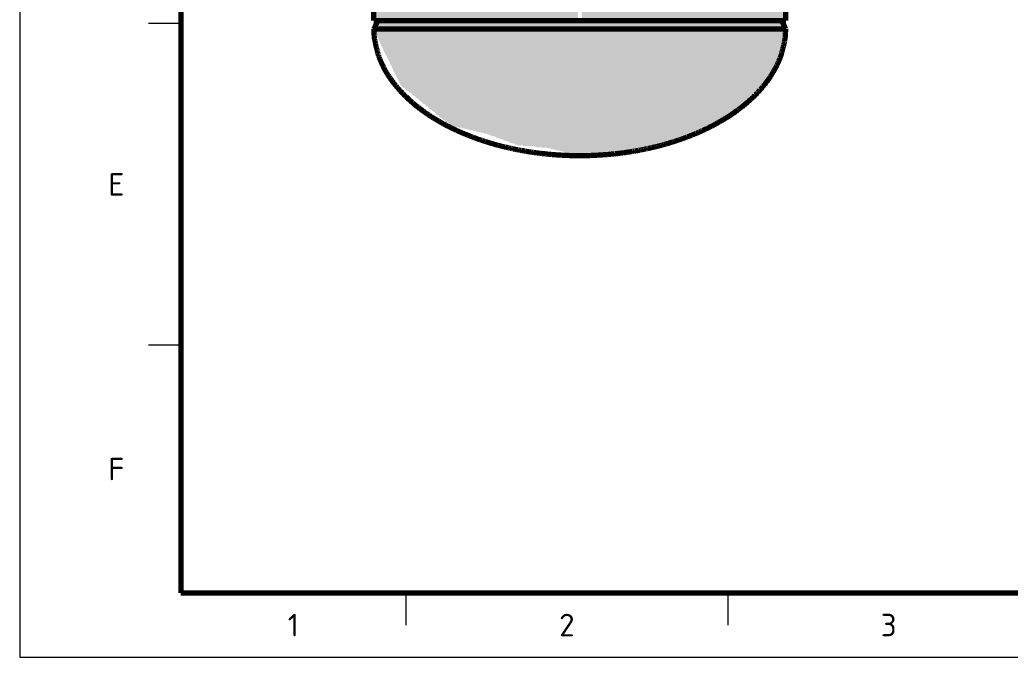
# Model space of a CAD drawing. Header units: millimetres. Extents: x 0 to 1554, y 0 to 420.
# Drawn here: x 1134 to 1287.9, y 0 to 99.1 of the extents above; entities that cross this region are included whole.
import ezdxf
from ezdxf.enums import TextEntityAlignment as Align

# ---------------------------------------------------------------- set-up
doc = ezdxf.new("R2010")
doc.units = ezdxf.units.MM
for name, color, linetype, lineweight in [('01-VISIBLE', 7, 'CONTINUOUS', 70), ('06-TEXTO', 7, 'CONTINUOUS', 25), ('07-RECUADRO', 7, 'CONTINUOUS', 70), ('08-FINA', 5, 'CONTINUOUS', 18), ('13-GRAFICA', 30, 'CONTINUOUS', 18)]:
    doc.layers.add(name, color=color, linetype=linetype, lineweight=lineweight)
doc.styles.add('ISO3098', font='isocpeur.ttf')

msp = doc.modelspace()

# ---------------------------------------------------------------- hatches: boundary and pattern name
at = {"layer": '13-GRAFICA', "true_color": 0xb21820}
h = msp.add_hatch(color=7, dxfattribs=at)
h.dxf.hatch_style = 1
h.paths.add_polyline_path([(1189.008, 99), (1189.008, 227), (1211.108, 227), (1211.108, 169), (1211.108, 157), (1211.108, 99)])
h = msp.add_hatch(color=7, dxfattribs=at)
h.dxf.hatch_style = 1
h.paths.add_polyline_path([(1253.008, 99), (1230.808, 99), (1230.808, 157), (1230.808, 169), (1230.808, 227), (1253.008, 227)])
h = msp.add_hatch(color=7, dxfattribs=at)
h.dxf.hatch_style = 1
h.paths.add_polyline_path([(1211.108, 99), (1211.108, 157), (1220.708, 157), (1220.708, 99.2), (1221.308, 99.2), (1221.308, 157), (1230.808, 157), (1230.808, 99)])
h = msp.add_hatch(color=7, dxfattribs=at)
h.dxf.hatch_style = 1
h.paths.add_polyline_path([(1188.908, 98.6), (1189.008, 98.8), (1189.208, 98.8), (1189.208, 98.9), (1252.808, 98.9), (1252.808, 98.8), (1253.008, 98.8), (1253.108, 98.5), (1253.208, 98.5), (1253.208, 98.2), (1253.108, 98.2), (1253.008, 97.9), (1189.008, 97.9), (1188.808, 98.2), (1188.808, 98.6)])
h = msp.add_hatch(color=7, dxfattribs=at)
h.dxf.hatch_style = 1
h.paths.add_polyline_path([(1189.608, 98.9), (1189.608, 99), (1252.408, 99), (1252.408, 98.9)])
h = msp.add_hatch(color=7, dxfattribs=at)
h.dxf.hatch_style = 1
h.paths.add_polyline_path([(1219.508, 78.3), (1219.508, 78.4), (1219.108, 78.4), (1219.108, 78.5), (1218.608, 78.5), (1218.608, 78.6), (1218.208, 78.6), (1218.208, 78.7), (1217.808, 78.7), (1217.808, 78.8), (1217.308, 78.8), (1217.308, 78.9), (1216.908, 78.9), (1216.908, 79), (1216.508, 79), (1216.508, 79.1), (1216.008, 79.1), (1216.008, 79.2), (1214.108, 79.3), (1214.108, 79.4), (1212.208, 79.5), (1212.208, 79.6), (1211.208, 79.6), (1211.208, 79.7), (1211.008, 79.7), (1211.008, 79.8), (1210.108, 80), (1210.108, 80.1), (1209.908, 80.1), (1209.908, 80.2), (1209.308, 80.3), (1209.308, 80.4), (1209.108, 80.4), (1209.108, 80.5), (1208.208, 80.7), (1208.208, 80.8), (1208.008, 80.8), (1208.008, 80.9), (1207.108, 81.1), (1207.108, 81.2), (1206.608, 81.3), (1206.608, 81.4), (1206.108, 81.4), (1206.108, 81.5), (1205.708, 81.5), (1205.708, 81.6), (1205.308, 81.6), (1205.308, 81.7), (1204.808, 81.7), (1204.808, 81.8), (1204.408, 81.8), (1204.408, 81.9), (1204.008, 81.9), (1204.008, 82), (1203.508, 82), (1203.508, 82.1), (1203.108, 82.1), (1203.108, 82.2), (1202.708, 82.2), (1202.708, 82.3), (1201.808, 82.4), (1201.808, 82.5), (1201.408, 82.5), (1201.408, 82.6), (1200.808, 82.7), (1200.508, 83.1), (1200.308, 83.1), (1200.008, 83.5), (1199.808, 83.5), (1199.508, 83.9), (1199.308, 83.9), (1199.308, 84), (1199.208, 84), (1199.008, 84.3), (1198.808, 84.3), (1198.408, 84.8), (1198.208, 84.8), (1197.908, 85.2), (1197.708, 85.2), (1197.408, 85.6), (1197.208, 85.6), (1196.908, 86), (1196.708, 86), (1196.408, 86.4), (1196.208, 86.4), (1195.808, 86.9), (1195.608, 86.9), (1195.308, 87.3), (1195.108, 87.3), (1194.808, 87.7), (1194.608, 87.7), (1194.308, 88.1), (1194.108, 88.1), (1193.808, 88.5), (1193.608, 88.5), (1193.608, 88.6), (1193.108, 89), (1193.108, 89.2), (1193.008, 89.2), (1193.008, 89.4), (1192.908, 89.4), (1192.908, 89.6), (1192.808, 89.6), (1192.808, 89.8), (1192.708, 89.8), (1192.708, 90), (1192.608, 90), (1192.608, 90.2), (1192.508, 90.2), (1192.508, 90.4), (1192.408, 90.4), (1192.408, 90.6), (1192.308, 90.6), (1192.308, 90.8), (1192.208, 90.8), (1192.208, 91), (1192.108, 91), (1192.108, 91.2), (1192.008, 91.2), (1192.008, 91.4), (1191.908, 91.4), (1191.908, 91.6), (1191.808, 91.6), (1191.808, 91.8), (1191.708, 91.8), (1191.708, 92), (1191.608, 92), (1191.608, 92.2), (1191.508, 92.2), (1191.508, 92.5), (1191.408, 92.5), (1191.408, 92.7), (1191.308, 92.7), (1191.308, 92.9), (1191.208, 92.9), (1191.208, 93.1), (1191.108, 93.1), (1191.108, 93.3), (1191.008, 93.3), (1191.008, 93.5), (1190.908, 93.5), (1190.908, 93.7), (1190.808, 93.7), (1190.808, 93.9), (1190.708, 93.9), (1190.708, 94.1), (1190.608, 94.1), (1190.608, 94.3), (1190.508, 94.3), (1190.508, 94.5), (1190.408, 94.5), (1190.408, 94.7), (1190.308, 94.7), (1190.308, 94.9), (1190.208, 94.9), (1190.208, 95.1), (1190.108, 95.1), (1190.108, 95.3), (1190.008, 95.3), (1190.008, 95.6), (1189.908, 95.6), (1189.908, 95.8), (1189.808, 95.8), (1189.808, 96), (1189.708, 96), (1189.708, 96.2), (1189.608, 96.2), (1189.608, 96.5), (1189.508, 96.5), (1189.508, 96.7), (1189.408, 96.7), (1189.408, 96.9), (1189.308, 96.9), (1189.308, 97.1), (1189.208, 97.1), (1189.208, 97.4), (1189.108, 97.4), (1189.008, 97.8), (1189.108, 97.8), (1189.108, 97.9), (1252.908, 97.9), (1252.908, 97.8), (1253.008, 97.8), (1252.908, 95.9), (1252.808, 95.9), (1252.708, 94.9), (1252.608, 94.9), (1252.408, 94), (1252.308, 94), (1252.308, 93.8), (1252.208, 93.8), (1252.208, 93.5), (1252.108, 93.5), (1252.108, 93.2), (1252.008, 93.2), (1251.808, 92.3), (1251.708, 92.3), (1251.608, 91.9), (1251.408, 91.8), (1251.408, 91.6), (1251.208, 91.5), (1251.208, 91.3), (1251.108, 91.3), (1251.108, 91.1), (1250.908, 91), (1250.908, 90.8), (1250.708, 90.7), (1250.708, 90.5), (1250.508, 90.4), (1250.408, 90), (1250.208, 89.9), (1250.208, 89.7), (1250.108, 89.7), (1250.008, 89.4), (1249.808, 89.3), (1249.708, 88.9), (1249.608, 88.9), (1247.008, 86.2), (1246.808, 86.2), (1246.708, 86), (1246.508, 86), (1246.408, 85.8), (1246.208, 85.8), (1246.108, 85.6), (1245.908, 85.6), (1245.808, 85.4), (1245.608, 85.4), (1245.508, 85.2), (1245.308, 85.2), (1245.208, 85), (1245.008, 85), (1244.908, 84.8), (1244.708, 84.8), (1244.608, 84.6), (1244.408, 84.6), (1244.208, 84.3), (1244.008, 84.3), (1243.908, 84.1), (1243.708, 84.1), (1243.608, 83.9), (1243.408, 83.9), (1243.308, 83.7), (1243.108, 83.7), (1243.008, 83.5), (1242.808, 83.5), (1242.708, 83.3), (1242.508, 83.3), (1242.408, 83.1), (1242.208, 83.1), (1242.208, 83), (1241.908, 82.9), (1241.808, 82.7), (1241.608, 82.7), (1241.608, 82.6), (1241.408, 82.6), (1241.408, 82.5), (1241.108, 82.5), (1241.108, 82.4), (1240.808, 82.4), (1240.808, 82.3), (1240.608, 82.3), (1240.608, 82.2), (1240.008, 82.1), (1240.008, 82), (1239.808, 82), (1239.808, 81.9), (1239.208, 81.8), (1239.208, 81.7), (1239.008, 81.7), (1239.008, 81.6), (1238.408, 81.5), (1238.408, 81.4), (1238.208, 81.4), (1238.208, 81.3), (1237.608, 81.2), (1237.608, 81.1), (1237.408, 81.1), (1237.408, 81), (1236.808, 80.9), (1236.808, 80.8), (1236.608, 80.8), (1236.608, 80.7), (1236.008, 80.6), (1236.008, 80.5), (1235.808, 80.5), (1235.808, 80.4), (1235.208, 80.3), (1235.208, 80.2), (1235.008, 80.2), (1235.008, 80.1), (1234.408, 80), (1234.408, 79.9), (1234.208, 79.9), (1234.208, 79.8), (1233.608, 79.7), (1233.608, 79.6), (1233.408, 79.6), (1233.408, 79.5), (1232.008, 79.4), (1232.008, 79.3), (1231.208, 79.3), (1231.208, 79.2), (1230.408, 79.2), (1230.408, 79.1), (1229.608, 79.1), (1229.608, 79), (1228.808, 79), (1228.808, 78.9), (1227.108, 78.8), (1227.108, 78.7), (1226.308, 78.7), (1226.308, 78.6), (1225.508, 78.6), (1225.508, 78.5), (1224.708, 78.5), (1224.708, 78.4), (1223.908, 78.4), (1223.908, 78.3), (1223.008, 78.3), (1223.008, 78.2), (1222.208, 78.2), (1222.208, 78.1), (1221.408, 78.1), (1221.408, 78), (1220.808, 78), (1220.808, 78.1), (1220.308, 78.1), (1220.308, 78.2), (1219.908, 78.2), (1219.908, 78.3)])

# ---------------------------------------------------------------- linework, layer by layer
at = {"layer": '01-VISIBLE'}
for p, q in [((1189, 99), (1189, 227)), ((1253, 99), (1253, 227)), ((1189.64, 99), (1189, 97.72)), ((1253, 97.72), (1252.36, 99))]:
    msp.add_line(p, q, dxfattribs=at)
for points in [[(1189, 99), (1189.16, 99), (1189.32, 99), (1189.48, 99), (1189.64, 99), (1189.8, 99), (1189.96, 99), (1190.12, 99), (1190.28, 99), (1190.44, 99), (1190.6, 99), (1190.76, 99), (1190.92, 99), (1191.08, 99), (1191.24, 99), (1191.4, 99), (1191.56, 99), (1191.72, 99), (1191.88, 99), (1192.04, 99), (1192.2, 99), (1192.36, 99), (1192.52, 99), (1192.68, 99), (1192.84, 99), (1193, 99), (1193.16, 99), (1193.32, 99), (1193.48, 99), (1193.64, 99), (1193.8, 99), (1193.96, 99), (1194.12, 99), (1194.28, 99), (1194.44, 99), (1194.6, 99), (1194.76, 99), (1194.92, 99), (1195.08, 99), (1195.24, 99), (1195.4, 99), (1195.56, 99), (1195.72, 99), (1195.88, 99), (1196.04, 99), (1196.2, 99), (1196.36, 99), (1196.52, 99), (1196.68, 99), (1196.84, 99), (1197, 99), (1197.16, 99), (1197.32, 99), (1197.48, 99), (1197.64, 99), (1197.8, 99), (1197.96, 99), (1198.12, 99), (1198.28, 99), (1198.44, 99), (1198.6, 99), (1198.76, 99), (1198.92, 99), (1199.08, 99), (1199.24, 99), (1199.4, 99), (1199.56, 99), (1199.72, 99), (1199.88, 99), (1200.04, 99), (1200.2, 99), (1200.36, 99), (1200.52, 99), (1200.68, 99), (1200.84, 99), (1201, 99), (1201.16, 99), (1201.32, 99), (1201.48, 99), (1201.64, 99), (1201.8, 99), (1201.96, 99), (1202.12, 99), (1202.28, 99), (1202.44, 99), (1202.6, 99), (1202.76, 99), (1202.92, 99), (1203.08, 99), (1203.24, 99), (1203.4, 99), (1203.56, 99), (1203.72, 99), (1203.88, 99), (1204.04, 99), (1204.2, 99), (1204.36, 99), (1204.52, 99), (1204.68, 99), (1204.84, 99), (1205, 99), (1205.16, 99), (1205.32, 99), (1205.48, 99), (1205.64, 99), (1205.8, 99), (1205.96, 99), (1206.12, 99), (1206.28, 99), (1206.44, 99), (1206.6, 99), (1206.76, 99), (1206.92, 99), (1207.08, 99), (1207.24, 99), (1207.4, 99), (1207.56, 99), (1207.72, 99), (1207.88, 99), (1208.04, 99), (1208.2, 99), (1208.36, 99), (1208.52, 99), (1208.68, 99), (1208.84, 99), (1209, 99), (1209.16, 99), (1209.32, 99), (1209.48, 99), (1209.64, 99), (1209.8, 99), (1209.96, 99), (1210.12, 99), (1210.28, 99), (1210.44, 99), (1210.6, 99), (1210.76, 99), (1210.92, 99), (1211.08, 99), (1211.24, 99), (1211.4, 99), (1211.56, 99), (1211.72, 99), (1211.88, 99), (1212.04, 99), (1212.2, 99), (1212.36, 99), (1212.52, 99), (1212.68, 99), (1212.84, 99), (1213, 99), (1213.16, 99), (1213.32, 99), (1213.48, 99), (1213.64, 99), (1213.8, 99), (1213.96, 99), (1214.12, 99), (1214.28, 99), (1214.44, 99), (1214.6, 99), (1214.76, 99), (1214.92, 99), (1215.08, 99), (1215.24, 99), (1215.4, 99), (1215.56, 99), (1215.72, 99), (1215.88, 99), (1216.04, 99), (1216.2, 99), (1216.36, 99), (1216.52, 99), (1216.68, 99), (1216.84, 99), (1217, 99), (1217.16, 99), (1217.32, 99), (1217.48, 99), (1217.64, 99), (1217.8, 99), (1217.96, 99), (1218.12, 99), (1218.28, 99), (1218.44, 99), (1218.6, 99), (1218.76, 99), (1218.92, 99), (1219.08, 99), (1219.24, 99), (1219.4, 99), (1219.56, 99), (1219.72, 99), (1219.88, 99), (1220.04, 99), (1220.2, 99), (1220.36, 99), (1220.52, 99), (1220.68, 99), (1220.84, 99), (1221, 99), (1221.16, 99), (1221.32, 99), (1221.48, 99), (1221.64, 99), (1221.8, 99), (1221.96, 99), (1222.12, 99), (1222.28, 99), (1222.44, 99), (1222.6, 99), (1222.76, 99), (1222.92, 99), (1223.08, 99), (1223.24, 99), (1223.4, 99), (1223.56, 99), (1223.72, 99), (1223.88, 99), (1224.04, 99), (1224.2, 99), (1224.36, 99), (1224.52, 99), (1224.68, 99), (1224.84, 99), (1225, 99), (1225.16, 99), (1225.32, 99), (1225.48, 99), (1225.64, 99), (1225.8, 99), (1225.96, 99), (1226.12, 99), (1226.28, 99), (1226.44, 99), (1226.6, 99), (1226.76, 99), (1226.92, 99), (1227.08, 99), (1227.24, 99), (1227.4, 99), (1227.56, 99), (1227.72, 99), (1227.88, 99), (1228.04, 99), (1228.2, 99), (1228.36, 99), (1228.52, 99), (1228.68, 99), (1228.84, 99), (1229, 99), (1229.16, 99), (1229.32, 99), (1229.48, 99), (1229.64, 99), (1229.8, 99), (1229.96, 99), (1230.12, 99), (1230.28, 99), (1230.44, 99), (1230.6, 99), (1230.76, 99), (1230.92, 99), (1231.08, 99), (1231.24, 99), (1231.4, 99), (1231.56, 99), (1231.72, 99), (1231.88, 99), (1232.04, 99), (1232.2, 99), (1232.36, 99), (1232.52, 99), (1232.68, 99), (1232.84, 99), (1233, 99), (1233.16, 99), (1233.32, 99), (1233.48, 99), (1233.64, 99), (1233.8, 99), (1233.96, 99), (1234.12, 99), (1234.28, 99), (1234.44, 99), (1234.6, 99), (1234.76, 99), (1234.92, 99), (1235.08, 99), (1235.24, 99), (1235.4, 99), (1235.56, 99), (1235.72, 99), (1235.88, 99), (1236.04, 99), (1236.2, 99), (1236.36, 99), (1236.52, 99), (1236.68, 99), (1236.84, 99), (1237, 99), (1237.16, 99), (1237.32, 99), (1237.48, 99), (1237.64, 99), (1237.8, 99), (1237.96, 99), (1238.12, 99), (1238.28, 99), (1238.44, 99), (1238.6, 99), (1238.76, 99), (1238.92, 99), (1239.08, 99), (1239.24, 99), (1239.4, 99), (1239.56, 99), (1239.72, 99), (1239.88, 99), (1240.04, 99), (1240.2, 99), (1240.36, 99), (1240.52, 99), (1240.68, 99), (1240.84, 99), (1241, 99), (1241.16, 99), (1241.32, 99), (1241.48, 99), (1241.64, 99), (1241.8, 99), (1241.96, 99), (1242.12, 99), (1242.28, 99), (1242.44, 99), (1242.6, 99), (1242.76, 99), (1242.92, 99), (1243.08, 99), (1243.24, 99), (1243.4, 99), (1243.56, 99), (1243.72, 99), (1243.88, 99), (1244.04, 99), (1244.2, 99), (1244.36, 99), (1244.52, 99), (1244.68, 99), (1244.84, 99), (1245, 99), (1245.16, 99), (1245.32, 99), (1245.48, 99), (1245.64, 99), (1245.8, 99), (1245.96, 99), (1246.12, 99), (1246.28, 99), (1246.44, 99), (1246.6, 99), (1246.76, 99), (1246.92, 99), (1247.08, 99), (1247.24, 99), (1247.4, 99), (1247.56, 99), (1247.72, 99), (1247.88, 99), (1248.04, 99), (1248.2, 99), (1248.36, 99), (1248.52, 99), (1248.68, 99), (1248.84, 99), (1249, 99), (1249.16, 99), (1249.32, 99), (1249.48, 99), (1249.64, 99), (1249.8, 99), (1249.96, 99), (1250.12, 99), (1250.28, 99), (1250.44, 99), (1250.6, 99), (1250.76, 99), (1250.92, 99), (1251.08, 99), (1251.24, 99), (1251.4, 99), (1251.56, 99), (1251.72, 99), (1251.88, 99), (1252.04, 99), (1252.2, 99), (1252.36, 99), (1252.52, 99), (1252.68, 99), (1252.84, 99), (1253, 99)], [(1189, 97.72), (1189.16, 97.72), (1189.32, 97.72), (1189.48, 97.72), (1189.64, 97.72), (1189.8, 97.72), (1189.96, 97.72), (1190.12, 97.72), (1190.28, 97.72), (1190.44, 97.72), (1190.6, 97.72), (1190.76, 97.72), (1190.92, 97.72), (1191.08, 97.72), (1191.24, 97.72), (1191.4, 97.72), (1191.56, 97.72), (1191.72, 97.72), (1191.88, 97.72), (1192.04, 97.72), (1192.2, 97.72), (1192.36, 97.72), (1192.52, 97.72), (1192.68, 97.72), (1192.84, 97.72), (1193, 97.72), (1193.16, 97.72), (1193.32, 97.72), (1193.48, 97.72), (1193.64, 97.72), (1193.8, 97.72), (1193.96, 97.72), (1194.12, 97.72), (1194.28, 97.72), (1194.44, 97.72), (1194.6, 97.72), (1194.76, 97.72), (1194.92, 97.72), (1195.08, 97.72), (1195.24, 97.72), (1195.4, 97.72), (1195.56, 97.72), (1195.72, 97.72), (1195.88, 97.72), (1196.04, 97.72), (1196.2, 97.72), (1196.36, 97.72), (1196.52, 97.72), (1196.68, 97.72), (1196.84, 97.72), (1197, 97.72), (1197.16, 97.72), (1197.32, 97.72), (1197.48, 97.72), (1197.64, 97.72), (1197.8, 97.72), (1197.96, 97.72), (1198.12, 97.72), (1198.28, 97.72), (1198.44, 97.72), (1198.6, 97.72), (1198.76, 97.72), (1198.92, 97.72), (1199.08, 97.72), (1199.24, 97.72), (1199.4, 97.72), (1199.56, 97.72), (1199.72, 97.72), (1199.88, 97.72), (1200.04, 97.72), (1200.2, 97.72), (1200.36, 97.72), (1200.52, 97.72), (1200.68, 97.72), (1200.84, 97.72), (1201, 97.72), (1201.16, 97.72), (1201.32, 97.72), (1201.48, 97.72), (1201.64, 97.72), (1201.8, 97.72), (1201.96, 97.72), (1202.12, 97.72), (1202.28, 97.72), (1202.44, 97.72), (1202.6, 97.72), (1202.76, 97.72), (1202.92, 97.72), (1203.08, 97.72), (1203.24, 97.72), (1203.4, 97.72), (1203.56, 97.72), (1203.72, 97.72), (1203.88, 97.72), (1204.04, 97.72), (1204.2, 97.72), (1204.36, 97.72), (1204.52, 97.72), (1204.68, 97.72), (1204.84, 97.72), (1205, 97.72), (1205.16, 97.72), (1205.32, 97.72), (1205.48, 97.72), (1205.64, 97.72), (1205.8, 97.72), (1205.96, 97.72), (1206.12, 97.72), (1206.28, 97.72), (1206.44, 97.72), (1206.6, 97.72), (1206.76, 97.72), (1206.92, 97.72), (1207.08, 97.72), (1207.24, 97.72), (1207.4, 97.72), (1207.56, 97.72), (1207.72, 97.72), (1207.88, 97.72), (1208.04, 97.72), (1208.2, 97.72), (1208.36, 97.72), (1208.52, 97.72), (1208.68, 97.72), (1208.84, 97.72), (1209, 97.72), (1209.16, 97.72), (1209.32, 97.72), (1209.48, 97.72), (1209.64, 97.72), (1209.8, 97.72), (1209.96, 97.72), (1210.12, 97.72), (1210.28, 97.72), (1210.44, 97.72), (1210.6, 97.72), (1210.76, 97.72), (1210.92, 97.72), (1211.08, 97.72), (1211.24, 97.72), (1211.4, 97.72), (1211.56, 97.72), (1211.72, 97.72), (1211.88, 97.72), (1212.04, 97.72), (1212.2, 97.72), (1212.36, 97.72), (1212.52, 97.72), (1212.68, 97.72), (1212.84, 97.72), (1213, 97.72), (1213.16, 97.72), (1213.32, 97.72), (1213.48, 97.72), (1213.64, 97.72), (1213.8, 97.72), (1213.96, 97.72), (1214.12, 97.72), (1214.28, 97.72), (1214.44, 97.72), (1214.6, 97.72), (1214.76, 97.72), (1214.92, 97.72), (1215.08, 97.72), (1215.24, 97.72), (1215.4, 97.72), (1215.56, 97.72), (1215.72, 97.72), (1215.88, 97.72), (1216.04, 97.72), (1216.2, 97.72), (1216.36, 97.72), (1216.52, 97.72), (1216.68, 97.72), (1216.84, 97.72), (1217, 97.72), (1217.16, 97.72), (1217.32, 97.72), (1217.48, 97.72), (1217.64, 97.72), (1217.8, 97.72), (1217.96, 97.72), (1218.12, 97.72), (1218.28, 97.72), (1218.44, 97.72), (1218.6, 97.72), (1218.76, 97.72), (1218.92, 97.72), (1219.08, 97.72), (1219.24, 97.72), (1219.4, 97.72), (1219.56, 97.72), (1219.72, 97.72), (1219.88, 97.72), (1220.04, 97.72), (1220.2, 97.72), (1220.36, 97.72), (1220.52, 97.72), (1220.68, 97.72), (1220.84, 97.72), (1221, 97.72), (1221.16, 97.72), (1221.32, 97.72), (1221.48, 97.72), (1221.64, 97.72), (1221.8, 97.72), (1221.96, 97.72), (1222.12, 97.72), (1222.28, 97.72), (1222.44, 97.72), (1222.6, 97.72), (1222.76, 97.72), (1222.92, 97.72), (1223.08, 97.72), (1223.24, 97.72), (1223.4, 97.72), (1223.56, 97.72), (1223.72, 97.72), (1223.88, 97.72), (1224.04, 97.72), (1224.2, 97.72), (1224.36, 97.72), (1224.52, 97.72), (1224.68, 97.72), (1224.84, 97.72), (1225, 97.72), (1225.16, 97.72), (1225.32, 97.72), (1225.48, 97.72), (1225.64, 97.72), (1225.8, 97.72), (1225.96, 97.72), (1226.12, 97.72), (1226.28, 97.72), (1226.44, 97.72), (1226.6, 97.72), (1226.76, 97.72), (1226.92, 97.72), (1227.08, 97.72), (1227.24, 97.72), (1227.4, 97.72), (1227.56, 97.72), (1227.72, 97.72), (1227.88, 97.72), (1228.04, 97.72), (1228.2, 97.72), (1228.36, 97.72), (1228.52, 97.72), (1228.68, 97.72), (1228.84, 97.72), (1229, 97.72), (1229.16, 97.72), (1229.32, 97.72), (1229.48, 97.72), (1229.64, 97.72), (1229.8, 97.72), (1229.96, 97.72), (1230.12, 97.72), (1230.28, 97.72), (1230.44, 97.72), (1230.6, 97.72), (1230.76, 97.72), (1230.92, 97.72), (1231.08, 97.72), (1231.24, 97.72), (1231.4, 97.72), (1231.56, 97.72), (1231.72, 97.72), (1231.88, 97.72), (1232.04, 97.72), (1232.2, 97.72), (1232.36, 97.72), (1232.52, 97.72), (1232.68, 97.72), (1232.84, 97.72), (1233, 97.72), (1233.16, 97.72), (1233.32, 97.72), (1233.48, 97.72), (1233.64, 97.72), (1233.8, 97.72), (1233.96, 97.72), (1234.12, 97.72), (1234.28, 97.72), (1234.44, 97.72), (1234.6, 97.72), (1234.76, 97.72), (1234.92, 97.72), (1235.08, 97.72), (1235.24, 97.72), (1235.4, 97.72), (1235.56, 97.72), (1235.72, 97.72), (1235.88, 97.72), (1236.04, 97.72), (1236.2, 97.72), (1236.36, 97.72), (1236.52, 97.72), (1236.68, 97.72), (1236.84, 97.72), (1237, 97.72), (1237.16, 97.72), (1237.32, 97.72), (1237.48, 97.72), (1237.64, 97.72), (1237.8, 97.72), (1237.96, 97.72), (1238.12, 97.72), (1238.28, 97.72), (1238.44, 97.72), (1238.6, 97.72), (1238.76, 97.72), (1238.92, 97.72), (1239.08, 97.72), (1239.24, 97.72), (1239.4, 97.72), (1239.56, 97.72), (1239.72, 97.72), (1239.88, 97.72), (1240.04, 97.72), (1240.2, 97.72), (1240.36, 97.72), (1240.52, 97.72), (1240.68, 97.72), (1240.84, 97.72), (1241, 97.72), (1241.16, 97.72), (1241.32, 97.72), (1241.48, 97.72), (1241.64, 97.72), (1241.8, 97.72), (1241.96, 97.72), (1242.12, 97.72), (1242.28, 97.72), (1242.44, 97.72), (1242.6, 97.72), (1242.76, 97.72), (1242.92, 97.72), (1243.08, 97.72), (1243.24, 97.72), (1243.4, 97.72), (1243.56, 97.72), (1243.72, 97.72), (1243.88, 97.72), (1244.04, 97.72), (1244.2, 97.72), (1244.36, 97.72), (1244.52, 97.72), (1244.68, 97.72), (1244.84, 97.72), (1245, 97.72), (1245.16, 97.72), (1245.32, 97.72), (1245.48, 97.72), (1245.64, 97.72), (1245.8, 97.72), (1245.96, 97.72), (1246.12, 97.72), (1246.28, 97.72), (1246.44, 97.72), (1246.6, 97.72), (1246.76, 97.72), (1246.92, 97.72), (1247.08, 97.72), (1247.24, 97.72), (1247.4, 97.72), (1247.56, 97.72), (1247.72, 97.72), (1247.88, 97.72), (1248.04, 97.72), (1248.2, 97.72), (1248.36, 97.72), (1248.52, 97.72), (1248.68, 97.72), (1248.84, 97.72), (1249, 97.72), (1249.16, 97.72), (1249.32, 97.72), (1249.48, 97.72), (1249.64, 97.72), (1249.8, 97.72), (1249.96, 97.72), (1250.12, 97.72), (1250.28, 97.72), (1250.44, 97.72), (1250.6, 97.72), (1250.76, 97.72), (1250.92, 97.72), (1251.08, 97.72), (1251.24, 97.72), (1251.4, 97.72), (1251.56, 97.72), (1251.72, 97.72), (1251.88, 97.72), (1252.04, 97.72), (1252.2, 97.72), (1252.36, 97.72), (1252.52, 97.72), (1252.68, 97.72), (1252.84, 97.72), (1253, 97.72)], [(1189, 97.72), (1189, 97.617), (1189, 97.514), (1189.001, 97.411), (1189.003, 97.308), (1189.005, 97.205), (1189.007, 97.102), (1189.01, 96.999), (1189.014, 96.896), (1189.019, 96.793), (1189.025, 96.691), (1189.033, 96.588), (1189.042, 96.485), (1189.053, 96.383), (1189.066, 96.281), (1189.082, 96.179), (1189.099, 96.077), (1189.117, 95.976), (1189.136, 95.875), (1189.156, 95.774), (1189.177, 95.673), (1189.198, 95.572), (1189.219, 95.471), (1189.24, 95.37), (1189.262, 95.27), (1189.284, 95.169), (1189.306, 95.069), (1189.328, 94.968), (1189.351, 94.868), (1189.375, 94.767), (1189.399, 94.667), (1189.424, 94.567), (1189.449, 94.467), (1189.475, 94.368), (1189.502, 94.268), (1189.529, 94.169), (1189.557, 94.07), (1189.586, 93.971), (1189.615, 93.872), (1189.645, 93.774), (1189.677, 93.676), (1189.709, 93.578), (1189.743, 93.481), (1189.777, 93.383), (1189.812, 93.287), (1189.848, 93.19), (1189.885, 93.094), (1189.923, 92.998), (1189.962, 92.903), (1190.002, 92.808), (1190.042, 92.713), (1190.084, 92.619), (1190.126, 92.525), (1190.168, 92.431), (1190.212, 92.338), (1190.256, 92.245), (1190.301, 92.152), (1190.346, 92.059), (1190.392, 91.967), (1190.438, 91.875), (1190.486, 91.784), (1190.533, 91.693), (1190.582, 91.602), (1190.63, 91.511), (1190.68, 91.42), (1190.73, 91.33), (1190.78, 91.241), (1190.831, 91.151), (1190.882, 91.062), (1190.934, 90.973), (1190.987, 90.884), (1191.04, 90.796), (1191.093, 90.708), (1191.147, 90.62), (1191.202, 90.533), (1191.257, 90.446), (1191.313, 90.359), (1191.37, 90.273), (1191.427, 90.188), (1191.484, 90.102), (1191.542, 90.017), (1191.601, 89.932), (1191.66, 89.848), (1191.719, 89.764), (1191.779, 89.68), (1191.84, 89.597), (1191.901, 89.514), (1191.963, 89.432), (1192.025, 89.349), (1192.087, 89.268), (1192.151, 89.186), (1192.214, 89.105), (1192.278, 89.025), (1192.343, 88.944), (1192.408, 88.864), (1192.473, 88.785), (1192.539, 88.705), (1192.605, 88.627), (1192.672, 88.548), (1192.739, 88.47), (1192.806, 88.392), (1192.874, 88.315), (1192.942, 88.238), (1193.011, 88.161), (1193.08, 88.085), (1193.15, 88.009), (1193.22, 87.933), (1193.29, 87.858), (1193.361, 87.783), (1193.432, 87.708), (1193.503, 87.634), (1193.575, 87.56), (1193.647, 87.486), (1193.719, 87.413), (1193.792, 87.34), (1193.865, 87.268), (1193.939, 87.196), (1194.013, 87.124), (1194.087, 87.052), (1194.161, 86.981), (1194.236, 86.911), (1194.311, 86.84), (1194.387, 86.77), (1194.463, 86.7), (1194.539, 86.631), (1194.615, 86.562), (1194.692, 86.493), (1194.769, 86.425), (1194.846, 86.357), (1194.924, 86.289), (1195.002, 86.222), (1195.08, 86.155), (1195.159, 86.089), (1195.238, 86.022), (1195.317, 85.956), (1195.396, 85.891), (1195.476, 85.826), (1195.556, 85.761), (1195.636, 85.696), (1195.717, 85.632), (1195.798, 85.568), (1195.879, 85.505), (1195.96, 85.442), (1196.042, 85.379), (1196.123, 85.316), (1196.206, 85.254), (1196.288, 85.192), (1196.37, 85.131), (1196.453, 85.069), (1196.536, 85.008), (1196.62, 84.948), (1196.703, 84.887), (1196.787, 84.827), (1196.871, 84.768), (1196.955, 84.709), (1197.039, 84.65), (1197.124, 84.591), (1197.209, 84.532), (1197.294, 84.474), (1197.379, 84.417), (1197.465, 84.359), (1197.55, 84.302), (1197.636, 84.245), (1197.722, 84.189), (1197.809, 84.133), (1197.895, 84.077), (1197.982, 84.021), (1198.069, 83.966), (1198.156, 83.911), (1198.243, 83.856), (1198.331, 83.802), (1198.418, 83.748), (1198.506, 83.694), (1198.594, 83.641), (1198.683, 83.588), (1198.771, 83.535), (1198.859, 83.482), (1198.948, 83.43), (1199.037, 83.378), (1199.126, 83.326), (1199.216, 83.275), (1199.305, 83.224), (1199.395, 83.173), (1199.484, 83.123), (1199.574, 83.073), (1199.664, 83.023), (1199.755, 82.973), (1199.845, 82.924), (1199.936, 82.875), (1200.026, 82.826), (1200.117, 82.778), (1200.208, 82.729), (1200.3, 82.682), (1200.391, 82.634), (1200.482, 82.587), (1200.574, 82.54), (1200.666, 82.493), (1200.758, 82.447), (1200.85, 82.4), (1200.942, 82.354), (1201.034, 82.309), (1201.127, 82.264), (1201.22, 82.218), (1201.312, 82.174), (1201.405, 82.129), (1201.498, 82.085), (1201.591, 82.041), (1201.685, 81.997), (1201.778, 81.954), (1201.872, 81.911), (1201.965, 81.868), (1202.059, 81.825), (1202.153, 81.783), (1202.247, 81.741), (1202.341, 81.699), (1202.435, 81.658), (1202.53, 81.616), (1202.624, 81.575), (1202.719, 81.535), (1202.813, 81.494), (1202.908, 81.454), (1203.003, 81.414), (1203.098, 81.374), (1203.193, 81.335), (1203.289, 81.296), (1203.384, 81.257), (1203.479, 81.218), (1203.575, 81.18), (1203.671, 81.142), (1203.766, 81.104), (1203.862, 81.066), (1203.958, 81.029), (1204.054, 80.992), (1204.151, 80.955), (1204.247, 80.918), (1204.343, 80.882), (1204.44, 80.846), (1204.536, 80.81), (1204.633, 80.775), (1204.73, 80.739), (1204.826, 80.704), (1204.923, 80.669), (1205.02, 80.635), (1205.118, 80.6), (1205.215, 80.566), (1205.312, 80.533), (1205.409, 80.499), (1205.507, 80.466), (1205.604, 80.432), (1205.702, 80.4), (1205.8, 80.367), (1205.897, 80.335), (1205.995, 80.302), (1206.093, 80.271), (1206.191, 80.239), (1206.289, 80.207), (1206.387, 80.176), (1206.486, 80.145), (1206.584, 80.115), (1206.682, 80.084), (1206.781, 80.054), (1206.879, 80.024), (1206.978, 79.994), (1207.077, 79.965), (1207.175, 79.935), (1207.274, 79.906), (1207.373, 79.878), (1207.472, 79.849), (1207.571, 79.821), (1207.67, 79.793), (1207.769, 79.765), (1207.868, 79.737), (1207.968, 79.71), (1208.067, 79.682), (1208.166, 79.656), (1208.266, 79.629), (1208.365, 79.602), (1208.465, 79.576), (1208.565, 79.55), (1208.664, 79.524), (1208.764, 79.499), (1208.864, 79.473), (1208.964, 79.448), (1209.064, 79.423), (1209.164, 79.399), (1209.264, 79.374), (1209.364, 79.35), (1209.464, 79.326), (1209.564, 79.302), (1209.665, 79.279), (1209.765, 79.255), (1209.865, 79.232), (1209.966, 79.21), (1210.066, 79.187), (1210.167, 79.164), (1210.267, 79.142), (1210.368, 79.12), (1210.469, 79.099), (1210.569, 79.077), (1210.67, 79.056), (1210.771, 79.035), (1210.872, 79.014), (1210.973, 78.993), (1211.074, 78.973), (1211.175, 78.953), (1211.276, 78.933), (1211.377, 78.913), (1211.478, 78.893), (1211.579, 78.874), (1211.68, 78.855), (1211.781, 78.836), (1211.883, 78.817), (1211.984, 78.799), (1212.085, 78.781), (1212.187, 78.763), (1212.288, 78.745), (1212.39, 78.727), (1212.491, 78.71), (1212.593, 78.693), (1212.694, 78.676), (1212.796, 78.659), (1212.898, 78.642), (1212.999, 78.626), (1213.101, 78.61), (1213.203, 78.594), (1213.305, 78.579), (1213.407, 78.563), (1213.508, 78.548), (1213.61, 78.533), (1213.712, 78.518), (1213.814, 78.503), (1213.916, 78.489), (1214.018, 78.475), (1214.12, 78.461), (1214.222, 78.447), (1214.324, 78.434), (1214.426, 78.42), (1214.529, 78.407), (1214.631, 78.394), (1214.733, 78.382), (1214.835, 78.369), (1214.938, 78.357), (1215.04, 78.345), (1215.142, 78.333), (1215.244, 78.321), (1215.347, 78.31), (1215.449, 78.299), (1215.552, 78.288), (1215.654, 78.277), (1215.756, 78.266), (1215.859, 78.256), (1215.961, 78.246), (1216.064, 78.236), (1216.166, 78.226), (1216.269, 78.217), (1216.372, 78.207), (1216.474, 78.198), (1216.577, 78.189), (1216.679, 78.181), (1216.782, 78.172), (1216.885, 78.164), (1216.987, 78.156), (1217.09, 78.148), (1217.193, 78.14), (1217.296, 78.133), (1217.398, 78.125), (1217.501, 78.118), (1217.604, 78.111), (1217.707, 78.105), (1217.809, 78.098), (1217.912, 78.092), (1218.015, 78.086), (1218.118, 78.08), (1218.221, 78.075), (1218.323, 78.069), (1218.426, 78.064), (1218.529, 78.059), (1218.632, 78.054), (1218.735, 78.05), (1218.838, 78.045), (1218.941, 78.041), (1219.044, 78.037), (1219.147, 78.033), (1219.25, 78.03), (1219.352, 78.026), (1219.455, 78.023), (1219.558, 78.02), (1219.661, 78.017), (1219.764, 78.015), (1219.867, 78.013), (1219.97, 78.01), (1220.073, 78.008), (1220.176, 78.007), (1220.279, 78.005), (1220.382, 78.004), (1220.485, 78.003), (1220.588, 78.002), (1220.691, 78.001), (1220.794, 78), (1220.897, 78), (1221, 78)], [(1221, 78), (1221.103, 78), (1221.206, 78), (1221.309, 78.001), (1221.412, 78.002), (1221.515, 78.003), (1221.618, 78.004), (1221.721, 78.005), (1221.824, 78.007), (1221.927, 78.008), (1222.03, 78.01), (1222.133, 78.012), (1222.236, 78.015), (1222.339, 78.017), (1222.442, 78.02), (1222.545, 78.023), (1222.648, 78.026), (1222.751, 78.029), (1222.854, 78.033), (1222.956, 78.037), (1223.059, 78.041), (1223.162, 78.045), (1223.265, 78.049), (1223.368, 78.054), (1223.471, 78.059), (1223.574, 78.064), (1223.677, 78.069), (1223.78, 78.075), (1223.882, 78.08), (1223.985, 78.086), (1224.088, 78.092), (1224.191, 78.098), (1224.294, 78.105), (1224.396, 78.111), (1224.499, 78.118), (1224.602, 78.125), (1224.705, 78.133), (1224.807, 78.14), (1224.91, 78.148), (1225.013, 78.156), (1225.115, 78.164), (1225.218, 78.172), (1225.321, 78.181), (1225.423, 78.189), (1225.526, 78.198), (1225.629, 78.207), (1225.731, 78.217), (1225.834, 78.226), (1225.936, 78.236), (1226.039, 78.246), (1226.141, 78.256), (1226.244, 78.267), (1226.346, 78.277), (1226.449, 78.288), (1226.551, 78.299), (1226.653, 78.31), (1226.756, 78.322), (1226.858, 78.333), (1226.96, 78.345), (1227.063, 78.357), (1227.165, 78.369), (1227.267, 78.382), (1227.369, 78.395), (1227.471, 78.407), (1227.574, 78.421), (1227.676, 78.434), (1227.778, 78.447), (1227.88, 78.461), (1227.982, 78.475), (1228.084, 78.489), (1228.186, 78.504), (1228.288, 78.518), (1228.39, 78.533), (1228.492, 78.548), (1228.594, 78.563), (1228.695, 78.579), (1228.797, 78.594), (1228.899, 78.61), (1229.001, 78.626), (1229.102, 78.643), (1229.204, 78.659), (1229.306, 78.676), (1229.407, 78.693), (1229.509, 78.71), (1229.61, 78.727), (1229.712, 78.745), (1229.813, 78.763), (1229.915, 78.781), (1230.016, 78.799), (1230.117, 78.817), (1230.219, 78.836), (1230.32, 78.855), (1230.421, 78.874), (1230.522, 78.893), (1230.623, 78.913), (1230.724, 78.933), (1230.826, 78.953), (1230.927, 78.973), (1231.027, 78.993), (1231.128, 79.014), (1231.229, 79.035), (1231.33, 79.056), (1231.431, 79.077), (1231.532, 79.099), (1231.632, 79.12), (1231.733, 79.142), (1231.833, 79.164), (1231.934, 79.187), (1232.034, 79.209), (1232.135, 79.232), (1232.235, 79.255), (1232.336, 79.279), (1232.436, 79.302), (1232.536, 79.326), (1232.636, 79.35), (1232.736, 79.374), (1232.836, 79.399), (1232.936, 79.423), (1233.036, 79.448), (1233.136, 79.473), (1233.236, 79.499), (1233.336, 79.524), (1233.435, 79.55), (1233.535, 79.576), (1233.635, 79.602), (1233.734, 79.629), (1233.834, 79.655), (1233.933, 79.682), (1234.032, 79.709), (1234.132, 79.737), (1234.231, 79.765), (1234.33, 79.792), (1234.429, 79.821), (1234.528, 79.849), (1234.627, 79.877), (1234.726, 79.906), (1234.825, 79.935), (1234.924, 79.965), (1235.022, 79.994), (1235.121, 80.024), (1235.219, 80.054), (1235.318, 80.084), (1235.416, 80.114), (1235.515, 80.145), (1235.613, 80.176), (1235.711, 80.207), (1235.809, 80.239), (1235.907, 80.27), (1236.005, 80.302), (1236.103, 80.334), (1236.201, 80.367), (1236.298, 80.399), (1236.396, 80.432), (1236.493, 80.465), (1236.591, 80.499), (1236.688, 80.532), (1236.785, 80.566), (1236.883, 80.6), (1236.98, 80.635), (1237.077, 80.669), (1237.174, 80.704), (1237.27, 80.739), (1237.367, 80.775), (1237.464, 80.81), (1237.56, 80.846), (1237.657, 80.882), (1237.753, 80.918), (1237.85, 80.955), (1237.946, 80.992), (1238.042, 81.029), (1238.138, 81.066), (1238.234, 81.104), (1238.329, 81.142), (1238.425, 81.18), (1238.521, 81.218), (1238.616, 81.257), (1238.711, 81.296), (1238.807, 81.335), (1238.902, 81.375), (1238.997, 81.414), (1239.092, 81.454), (1239.187, 81.494), (1239.281, 81.535), (1239.376, 81.576), (1239.47, 81.617), (1239.565, 81.658), (1239.659, 81.699), (1239.753, 81.741), (1239.847, 81.783), (1239.941, 81.826), (1240.035, 81.868), (1240.129, 81.911), (1240.222, 81.954), (1240.315, 81.998), (1240.409, 82.041), (1240.502, 82.085), (1240.595, 82.129), (1240.688, 82.174), (1240.781, 82.219), (1240.873, 82.264), (1240.966, 82.309), (1241.058, 82.355), (1241.15, 82.401), (1241.242, 82.447), (1241.334, 82.493), (1241.426, 82.54), (1241.518, 82.587), (1241.609, 82.634), (1241.7, 82.682), (1241.792, 82.73), (1241.883, 82.778), (1241.974, 82.826), (1242.064, 82.875), (1242.155, 82.924), (1242.245, 82.973), (1242.336, 83.023), (1242.426, 83.073), (1242.516, 83.123), (1242.605, 83.173), (1242.695, 83.224), (1242.785, 83.275), (1242.874, 83.326), (1242.963, 83.378), (1243.052, 83.43), (1243.141, 83.482), (1243.229, 83.535), (1243.318, 83.587), (1243.406, 83.641), (1243.494, 83.694), (1243.582, 83.748), (1243.67, 83.802), (1243.757, 83.856), (1243.844, 83.911), (1243.931, 83.966), (1244.018, 84.021), (1244.105, 84.077), (1244.192, 84.132), (1244.278, 84.189), (1244.364, 84.245), (1244.45, 84.302), (1244.536, 84.359), (1244.621, 84.416), (1244.706, 84.474), (1244.792, 84.532), (1244.876, 84.591), (1244.961, 84.649), (1245.045, 84.708), (1245.13, 84.768), (1245.214, 84.827), (1245.297, 84.887), (1245.381, 84.947), (1245.464, 85.008), (1245.547, 85.069), (1245.63, 85.13), (1245.712, 85.192), (1245.795, 85.254), (1245.877, 85.316), (1245.959, 85.379), (1246.04, 85.441), (1246.122, 85.505), (1246.203, 85.568), (1246.283, 85.632), (1246.364, 85.696), (1246.444, 85.761), (1246.524, 85.826), (1246.604, 85.891), (1246.683, 85.957), (1246.762, 86.022), (1246.841, 86.089), (1246.92, 86.155), (1246.998, 86.222), (1247.076, 86.289), (1247.154, 86.357), (1247.231, 86.425), (1247.308, 86.493), (1247.385, 86.562), (1247.461, 86.631), (1247.538, 86.7), (1247.613, 86.77), (1247.689, 86.84), (1247.764, 86.91), (1247.839, 86.981), (1247.914, 87.052), (1247.988, 87.124), (1248.062, 87.196), (1248.135, 87.268), (1248.208, 87.34), (1248.281, 87.413), (1248.353, 87.486), (1248.426, 87.56), (1248.497, 87.634), (1248.569, 87.708), (1248.64, 87.783), (1248.71, 87.858), (1248.78, 87.933), (1248.85, 88.009), (1248.92, 88.085), (1248.989, 88.161), (1249.058, 88.238), (1249.126, 88.315), (1249.194, 88.392), (1249.261, 88.47), (1249.328, 88.548), (1249.395, 88.627), (1249.461, 88.705), (1249.527, 88.785), (1249.593, 88.864), (1249.658, 88.944), (1249.722, 89.025), (1249.786, 89.105), (1249.85, 89.186), (1249.913, 89.268), (1249.975, 89.349), (1250.037, 89.432), (1250.099, 89.514), (1250.16, 89.597), (1250.221, 89.68), (1250.281, 89.764), (1250.341, 89.848), (1250.4, 89.932), (1250.458, 90.017), (1250.516, 90.102), (1250.574, 90.188), (1250.63, 90.273), (1250.687, 90.36), (1250.743, 90.446), (1250.798, 90.533), (1250.853, 90.62), (1250.907, 90.708), (1250.96, 90.796), (1251.013, 90.884), (1251.066, 90.973), (1251.118, 91.062), (1251.169, 91.151), (1251.22, 91.24), (1251.271, 91.33), (1251.32, 91.42), (1251.37, 91.511), (1251.418, 91.602), (1251.467, 91.693), (1251.514, 91.784), (1251.561, 91.875), (1251.608, 91.967), (1251.654, 92.059), (1251.699, 92.152), (1251.744, 92.245), (1251.788, 92.338), (1251.832, 92.431), (1251.875, 92.525), (1251.917, 92.619), (1251.958, 92.713), (1251.998, 92.808), (1252.038, 92.903), (1252.077, 92.998), (1252.115, 93.094), (1252.152, 93.19), (1252.188, 93.287), (1252.223, 93.383), (1252.257, 93.481), (1252.291, 93.578), (1252.323, 93.676), (1252.354, 93.774), (1252.385, 93.872), (1252.415, 93.971), (1252.443, 94.07), (1252.471, 94.169), (1252.498, 94.268), (1252.525, 94.368), (1252.551, 94.467), (1252.576, 94.567), (1252.601, 94.667), (1252.625, 94.767), (1252.648, 94.868), (1252.672, 94.968), (1252.694, 95.069), (1252.717, 95.169), (1252.739, 95.27), (1252.76, 95.37), (1252.781, 95.471), (1252.802, 95.572), (1252.823, 95.673), (1252.843, 95.774), (1252.864, 95.875), (1252.883, 95.976), (1252.902, 96.077), (1252.919, 96.179), (1252.934, 96.281), (1252.947, 96.383), (1252.958, 96.485), (1252.967, 96.588), (1252.975, 96.691), (1252.981, 96.793), (1252.986, 96.896), (1252.99, 96.999), (1252.993, 97.102), (1252.995, 97.205), (1252.997, 97.308), (1252.999, 97.411), (1252.999, 97.514), (1253, 97.617), (1253, 97.72)]]:
    msp.add_lwpolyline(points, dxfattribs=at)
at = {"layer": '07-RECUADRO'}
msp.add_lwpolyline([(1159, 10), (1544, 10), (1544, 287), (1159, 287)], close=True, dxfattribs=at)
at = {"layer": '08-FINA'}
for p, q in [((1159, 98.5), (1154, 98.5)), ((1159, 48.5), (1154, 48.5)), ((1194, 10), (1194, 5)), ((1244, 10), (1244, 5))]:
    msp.add_line(p, q, dxfattribs=at)
msp.add_lwpolyline([(1134, 0), (1554, 0), (1554, 297), (1134, 297)], close=True, dxfattribs=at)

# ---------------------------------------------------------------- texts
at = {"layer": '06-TEXTO', "style": 'ISO3098'}
for s, p in [('E', (1149, 73.5)), ('F', (1149, 29.25)), ('1', (1176.5, 5)), ('2', (1219, 5)), ('3', (1269, 5))]:
    msp.add_text(s, height=3.5, dxfattribs=at).set_placement(p, align=Align.MIDDLE_CENTER)

doc.saveas('drawing.dxf')
